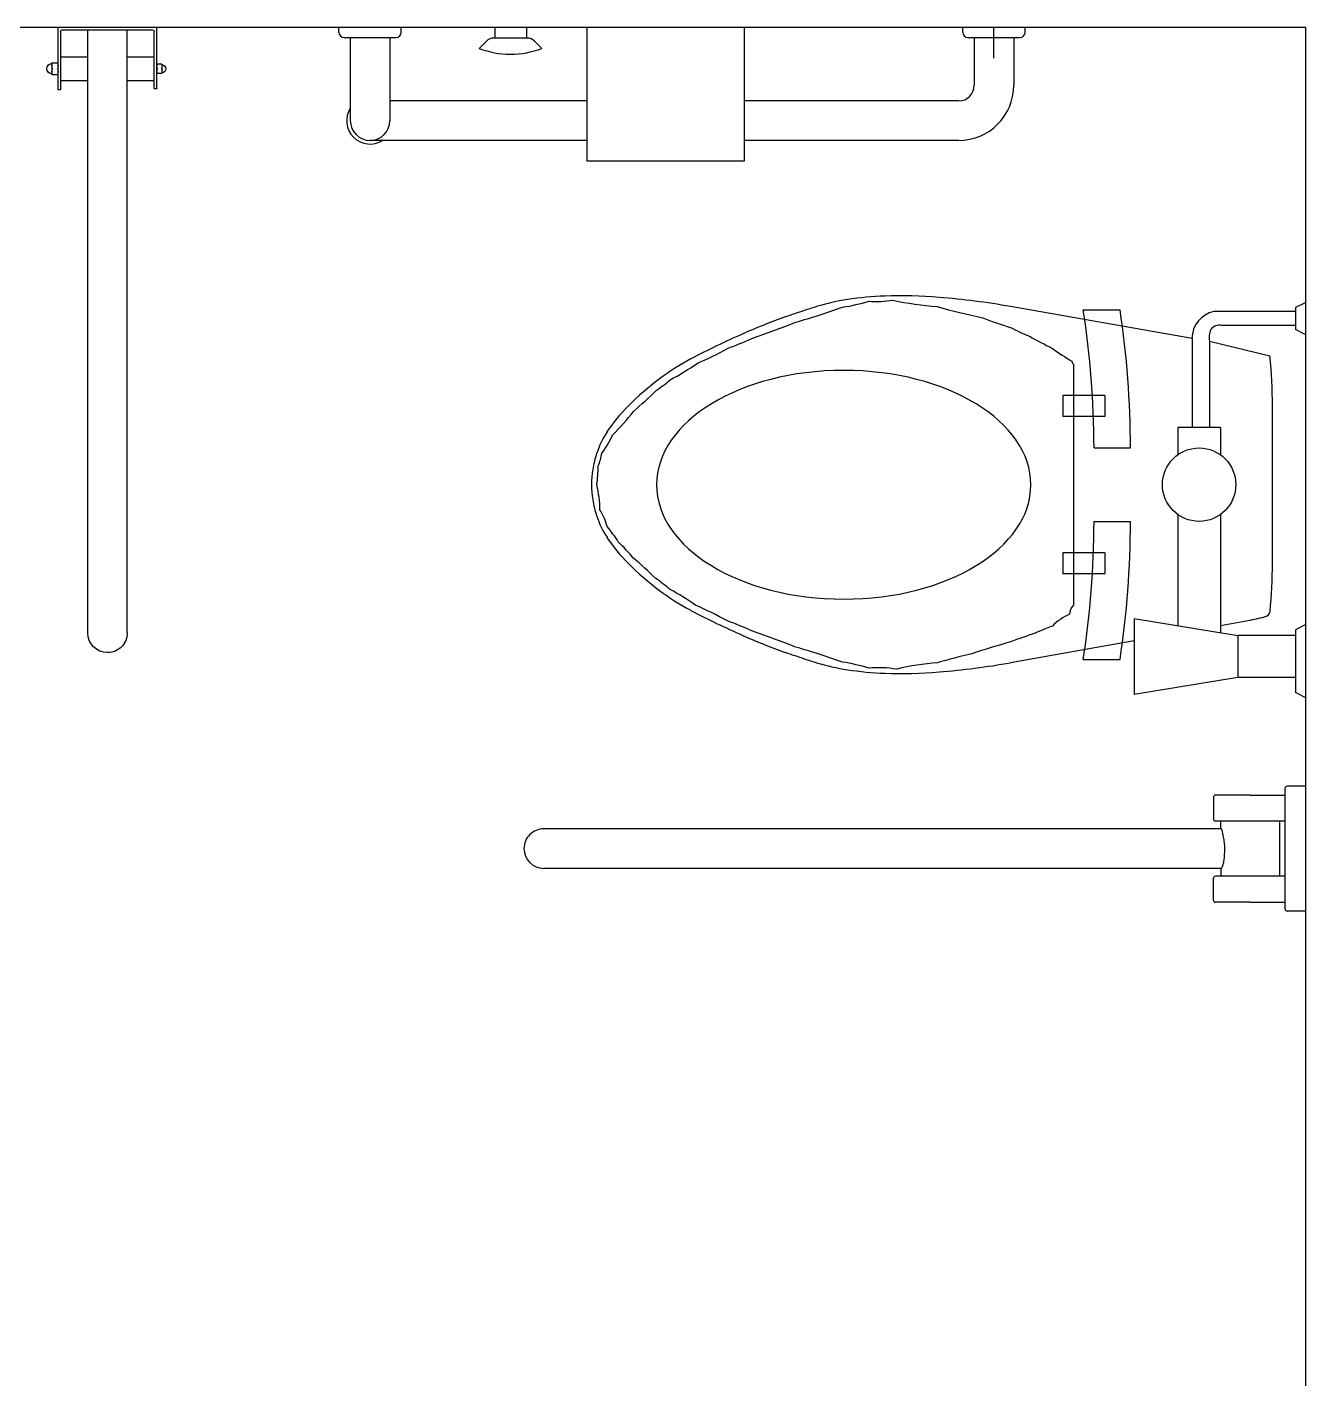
# Model space of a CAD drawing. Header units: millimetres. Extents: x 50157 to 283139, y 29188 to 187058.
# Drawn here: x 157063 to 158293, y 104088 to 105388 of the extents above; entities that cross this region are included whole.
import ezdxf

# ---------------------------------------------------------------- set-up
doc = ezdxf.new("R2010")
doc.units = ezdxf.units.MM
doc.layers.add('A-TOILET', color=252, linetype='Continuous')
doc.layers.add('A-WALL', color=3, linetype='Continuous')
doc.layers.add('AA-NO PLOT', color=151, linetype='Continuous', plot=False)

# ---------------------------------------------------------------- blocks, each defined once
blk = doc.blocks.new('대변기-장애인(평면)')
for p, q in [((0, 850), (0, 730)), ((0, 850), (18, 850)), ((20, 848), (20, 732)), ((53.5, 841.5), (20, 841.5)), ((53.5, 841.5), (87, 841.5)), ((89, 839.5), (89, 818.5)), ((20, 816.5), (87, 816.5)), ((25, 816.5), (25, 763.5)), ((82, 809), (82, 816.5)), ((82, 809), (733, 809)), ((82, 771), (82, 763.5)), ((82, 771), (733, 771)), ((20, 763.5), (87, 763.5)), ((89, 740.5), (89, 761.5)), ((0, 730), (18, 730)), ((53.5, 738.5), (20, 738.5)), ((53.5, 738.5), (87, 738.5)), ((0, 645), (10.1, 639.9)), ((10.1, 579.5), (10.1, 639.9)), ((65.4, 625.6), (165.1, 641.8)), ((165.1, 569), (165.1, 641.8)), ((10.1, 625.4), (65.4, 625.4)), ((65.4, 585), (65.4, 625.6)), ((165.1, 590.3), (284.1, 611.3)), ((214.2, 608.2), (178.8, 608.2)), ((10.1, 585.1), (65.4, 585.1)), ((65.4, 585.3), (165.1, 569)), ((0, 574.5), (10.1, 579.5)), ((82.1, 575.5), (57.4, 571)), ((82.1, 468.6), (82.1, 582.5)), ((123.2, 468.7), (123.2, 575.9)), ((223.6, 440), (223.6, 555.9)), ((193.4, 505.5), (193.4, 525.6)), ((193.4, 525.6), (233.7, 525.6)), ((233.7, 505.5), (233.7, 525.6)), ((32.2, 515.6), (32.2, 364.4)), ((193.4, 505.5), (233.7, 505.5)), ((203.8, 475.3), (168.8, 475.3)), ((223.6, 324.1), (223.6, 440)), ((82.1, 384.9), (82.1, 411.4)), ((123.2, 384.9), (123.2, 411.3)), ((203.8, 404.7), (168.8, 404.7)), ((82.1, 384.9), (123.2, 384.9)), ((92.9, 302.5), (92.9, 384.9)), ((109.4, 299.5), (109.4, 384.9)), ((193.4, 354.4), (193.4, 374.5)), ((193.4, 374.5), (233.7, 374.5)), ((233.7, 354.4), (233.7, 374.5)), ((193.4, 354.4), (233.7, 354.4)), ((34.7, 316.3), (92.9, 302.5)), ((109.4, 299.5), (284.1, 268.7)), ((0, 295.8), (10.1, 290.7)), ((10.1, 269.7), (10.1, 290.7)), ((10.1, 286.9), (81.1, 286.9)), ((10.1, 273.5), (88.6, 273.5)), ((0, 264.7), (10.1, 269.7)), ((214.2, 271.8), (178.8, 271.8)), ((540.3, 129.1), (691.4, 129.1)), ((540.3, 0), (540.3, 129.1)), ((691.4, 0), (691.4, 129.1)), ((334, 109), (540.3, 109)), ((691.4, 109), (900, 109)), ((881, 10), (881, 90)), ((919, 10), (919, 90)), ((334, 71), (540.3, 71)), ((691.4, 71), (881, 71)), ((281, 10), (281, 56)), ((319, 10), (319, 56)), ((734.8, 20.7), (741.9, 13.6)), ((788.1, 13.6), (795.2, 20.7)), ((270, 5), (270, 0)), ((325, 10), (275, 10)), ((330, 5), (330, 0)), ((749, 10.6), (781, 10.6)), ((749.7, 0), (749.7, 10.6)), ((779.9, 0), (779.9, 10.6)), ((870, 5), (870, 0)), ((925, 10), (875, 10)), ((930, 5), (930, 0))]:
    blk.add_line(p, q)
blk.add_circle((102.7, 440), 35.3)
for centre, radius, start, end in [((18, 848), 2, 360, 90), ((87, 839.5), 2, 360, 90), ((95.1, 800.3), 16.3, 150.4112, 166.7646), ((82, 807.7), 1.3, 90, 150.4112), ((87, 818.5), 2, 270, 360), ((733, 790), 19, 0, 90), ((150.2, 790), 72.2, 174.4356, 180), ((151.5, 791.9), 73.4, 170.488, 176.0102), ((131.1, 790), 53.1, 180.0007, 186.4889), ((116.2, 787.7), 38, 185.5644, 193.2354), ((733, 790), 19, 270, 0), ((121.4, 784.9), 42.6, 187.9746, 198.0845), ((82, 772.3), 1.3, 209.5888, 270), ((87, 761.5), 2, 360, 90), ((18, 732), 2, 270, 360), ((87, 740.5), 2, 270, 360), ((417.6, -157.8), 780.6, 94.7635, 99.8465), ((125.5, 1413.3), 834.1, 283.5833, 285.9453), ((389.7, 176.9), 444.7, 88.0276, 94.7635), ((335.7, 856.7), 246.2, 274.3986, 283.5833), ((411.5, 727.9), 111.9, 260.7598, 274.3986), ((394.5, 315.7), 305.8, 81.2537, 88.0276), ((481.9, 832.4), 224.7, 254.0545, 260.7598), ((408.4, 406), 214.5, 73.1638, 81.2537), ((337.5, 171.7), 459.3, 71.565, 73.1638), ((1059.8, 475.1), 891, 171.4079, 179.9859), ((1059.8, 475.1), 856, 171.0538, 179.9859), ((-10.5, 1622.1), 1072.2, 285.9453, 288.0285), ((689.2, 1291.1), 722.7, 250.3169, 254.0545), ((161.9, -354.9), 1014.3, 70.4891, 71.565), ((311.5, 67.1), 566.7, 66.0374, 70.4891), ((84.7, 1122.9), 567.9, 288.0285, 290.5559), ((1175.5, 2376.9), 1907.9, 248.9624, 250.3169), ((204.8, 615), 55.2, 294.0721, 314.9999), ((140.7, 850.8), 293.5, 290.5559, 294.0721), ((767.8, 1121.3), 589.6, 246.5257, 248.9624), ((178.7, -231.6), 893.6, 62.4926, 66.0374), ((498.4, 515.6), 466.2, 174.2893, 179.9999), ((39.5, 561.5), 5.05, 117.0736, 174.2893), ((46.4, 548), 20.2, 104.0361, 117.0736), ((102.9, 322.2), 252.9, 100.3596, 104.0361), ((214.9, 564.7), 12.4, 314.9999, 359.9999), ((741, 909.9), 386, 241.3894, 246.5257), ((490.3, 366.7), 218.9, 53.13, 62.4926), ((737.9, 772.5), 264, 235.1772, 241.3894), ((723.9, 671.8), 172.6, 229.3986, 235.1772), ((456.5, 321.8), 275.1, 44.7807, 53.13), ((960.5, 876.5), 482, 225.9417, 229.3986), ((799.8, 638), 199.1, 219.8055, 225.9417), ((533.9, 398.5), 166.2, 33.69, 44.7807), ((782.2, 572.2), 143.5, 212.5749, 219.8055), ((602.9, 444.5), 83.2, 17.99, 33.69), ((724.6, 493.5), 54.2, 194.0361, 212.5749), ((578.7, 436.7), 108.7, 9.4622, 17.99), ((785.2, 465.8), 106.3, 180.822, 194.0361), ((598.8, 440), 88.3, 350.5376, 9.4622), ((781.2, 423.5), 100.5, 170.5376, 180.822), ((727.1, 401.4), 50.8, 156.0553, 170.5376), ((578.7, 443.4), 108.7, 342.0098, 350.5376), ((1059.8, 404.9), 891, 180.0141, 188.5921), ((1059.8, 404.9), 856, 180.0141, 188.9462), ((750.2, 354.9), 91.4, 143.13, 156.0553), ((602.9, 435.5), 83.2, 326.3098, 342.0098), ((802.3, 252.9), 194.4, 134.2741, 143.13), ((533.9, 481.5), 166.2, 315.2191, 326.3098), ((498.4, 364.4), 466.2, 179.9999, 185.9268), ((456.5, 558.2), 275.1, 306.8698, 315.2191), ((949.5, 16.3), 465.2, 130.6012, 134.2741), ((767.2, 53.9), 325.1, 118.6104, 124.0311), ((490.3, 513.3), 218.9, 297.5072, 306.8698), ((706.2, 228.8), 145.5, 124.0311, 130.6012), ((221.5, 321.3), 3.56, 359.9999, 53.13), ((138.3, 168.4), 175.7, 53.13, 60.4324), ((178.7, 1111.6), 893.6, 293.9624, 297.5072), ((729.5, -8.8), 362.1, 113.4741, 118.6104), ((83, 299.6), 26.6, 282.0437, 359.6731), ((72, 298.9), 21.2, 337.3981, 9.6866), ((29.9, -118.8), 478.3, 60.4324, 63.4349), ((1175.5, -1496.9), 1907.9, 109.6829, 111.0374), ((767.8, -241.3), 589.6, 111.0374, 113.4741), ((82.9, 298.1), 11.4, 260.696, 319.6363), ((147.7, 16), 305.1, 63.4349, 67.1946), ((219.2, 61.8), 236.1, 67.1946, 74.0545), ((311.5, 812.9), 566.7, 289.5107, 293.9624), ((188.8, -311.7), 603.7, 74.0545, 78.3434), ((689.2, -411.1), 722.7, 105.9453, 109.6829), ((161.9, 1234.9), 1014.3, 288.4349, 289.5107), ((417.6, 1037.8), 780.6, 260.1533, 265.2363), ((328.6, -70), 339.7, 78.3434, 85.6012), ((412.7, 167.4), 96.5, 85.6012, 99.24), ((394.5, 564.3), 305.8, 271.9722, 278.7461), ((481.8, 47.6), 224.7, 99.24, 105.9453), ((408.4, 474), 214.5, 278.7461, 286.836), ((337.5, 708.4), 459.3, 286.836, 288.4349), ((389.7, 703.1), 444.7, 265.2363, 271.9722), ((334, 56), 53, 90, 180), ((900, 90), 19, 0, 180), ((900, 90), 22.5, 327.6124, 122.3876), ((334, 56), 15, 90, 180), ((765, -62.3), 88.3, 69.9866, 110.0132), ((749, 20.7), 10.1, 224.9999, 269.9999), ((781, 20.7), 10.1, 269.9999, 314.9999), ((275, 5), 5, 90, 180), ((325, 5), 5, 0, 90), ((875, 5), 5, 90, 180), ((925, 5), 5, 0, 90)]:
    blk.add_arc(centre, radius, start, end)
at = {"extrusion": (0, 0, -1)}
blk.add_ellipse((444.5, 440.1), major_axis=(180, 0), ratio=0.611111, dxfattribs=at)
at = {"layer": 'AA-NO PLOT'}
blk.add_line((300, 30), (300, 0), dxfattribs=at)
blk = doc.blocks.new('세면대 손잡이')
for p, q in [((39.2, 582.5), (39.2, 2.5)), ((77.2, 582.5), (77.2, 2.5)), ((10.7, 59.9), (10.7, 1.8)), ((12.9, 60.2), (11, 60.2)), ((13.2, 59.9), (13.2, 4.3)), ((103.2, 59.2), (103.2, 4.3)), ((105.4, 59.5), (103.5, 59.5)), ((105.7, 59.2), (105.7, 1.8)), ((4.7, 45.5), (4.7, 45.6)), ((4.7, 45.6), (10.7, 45.6)), ((4.8, 34.6), (4.7, 45.5)), ((13.2, 51.3), (39.2, 51.3)), ((77.2, 51.3), (103.2, 51.3)), ((110.4, 44.5), (105.7, 44.5)), ((105.7, 44.5), (105.7, 35.6)), ((110.4, 44.4), (110.4, 44.5)), ((110.4, 35.7), (110.4, 44.4)), ((4.8, 34.6), (4.8, 34.4)), ((4.8, 34.4), (10.7, 34.4)), ((13.2, 28.7), (39.2, 28.7)), ((77.2, 28.7), (103.2, 28.7)), ((110.4, 35.6), (105.7, 35.6)), ((110.4, 35.7), (110.4, 35.6)), ((12.5, 0), (103.9, 0)), ((14.9, 2.5), (101.4, 2.5))]:
    blk.add_line(p, q)
for centre, radius, start, end in [((58.2, 582.5), 19, 90, 179.999), ((58.2, 582.5), 19, 359.999, 90), ((11, 59.9), 0.297, 90.0168, 180.0168), ((12.9, 59.9), 0.297, 0.0168, 90.0168), ((103.5, 59.2), 0.297, 90.0168, 180.0168), ((105.4, 59.2), 0.297, 0.0168, 90.0168), ((4.8, 40), 4.87, 96.257, 263.7767), ((4.2, 45.5), 0.594, 276.257, 0.0168), ((11.6, 42.8), 6.85, 155.9939, 204.0397), ((11.6, 37.2), 6.85, 155.9939, 204.0397), ((3.8, 42.8), 6.85, 335.9939, 24.0397), ((3.8, 37.2), 6.85, 335.9939, 24.0397), ((111.2, 42.3), 5.48, 155.9939, 204.0397), ((111.2, 37.8), 5.48, 155.9939, 204.0397), ((105, 42.3), 5.48, 335.9939, 24.0397), ((105, 37.8), 5.48, 335.9939, 24.0397), ((110.9, 44.4), 0.475, 180.0168, 263.7767), ((110.4, 40.1), 3.9, 276.257, 83.7767), ((4.2, 34.6), 0.594, 0.0168, 83.7767), ((110.9, 35.7), 0.475, 96.257, 180.0168), ((12.5, 1.8), 1.78, 180.0168, 270.0168), ((14.9, 4.3), 1.78, 180.0168, 270.0168), ((101.4, 4.3), 1.78, 270.0168, 0.0168), ((103.9, 1.8), 1.78, 270.0168, 0.0168)]:
    blk.add_arc(centre, radius, start, end)
blk = doc.blocks.new('T-2')
at = {"layer": 'A-WALL'}
blk.add_line((-2599386.6, 747665.1), (-2599386.6, 749665.1), dxfattribs=at)
at = {"layer": 'A-WALL', "flags": 128}
blk.add_lwpolyline([(-2601386.6, 749515.1), (-2601386.6, 749665.1), (-2599386.6, 749665.1)], dxfattribs=at)
at = {"layer": 'A-TOILET', "xscale": -1, "rotation": 179.9999999999733}
blk.add_blockref('세면대 손잡이', (-2600597.3, 749665.1), dxfattribs=at)
at = {"layer": 'A-TOILET', "rotation": 179.9999999999733}
blk.add_blockref('대변기-장애인(평면)', (-2599386.6, 749665.1), dxfattribs=at)

msp = doc.modelspace()

# ---------------------------------------------------------------- block references
msp.add_blockref('T-2', (2757679.1, -644277.3))

doc.saveas('drawing.dxf')
